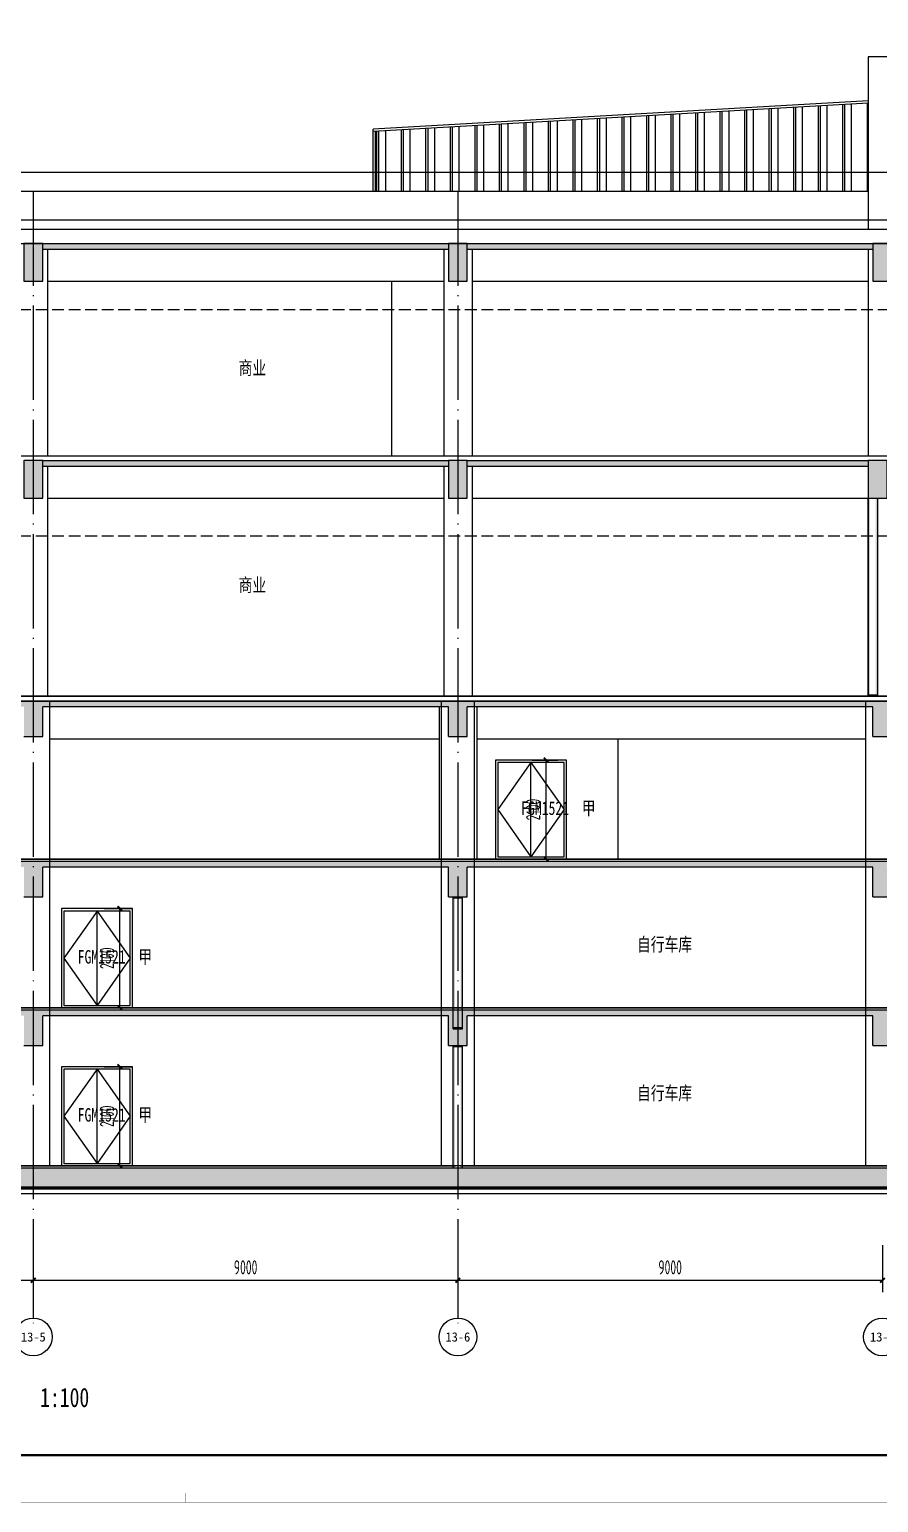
# Model space of a CAD drawing. Extents: x -19968 to 86481, y -139706 to -66979.
# Drawn here: x 30618 to 48618, y -139706 to -108487 of the extents above; entities that cross this region are included whole.
import ezdxf
from ezdxf.enums import TextEntityAlignment as Align

# ---------------------------------------------------------------- set-up
doc = ezdxf.new("R2010")
doc.units = 0
doc.header["$LTSCALE"] = 1000
doc.header["$MEASUREMENT"] = 0
doc.linetypes.add('DASH', pattern=[0.35, 0.25, -0.1])
doc.linetypes.add('DOTE', pattern=[2.42, 2, -0.2, 0.02, -0.2])
for name, color, linetype in [('01-标注_尺寸', 124, 'Continuous'), ('01-标注_轴线坐标', 132, 'Continuous'), ('02-TEXT_房间', 7, 'Continuous'), ('02-TEXT_轴号', 7, 'Continuous'), ('05-填充_天正', 26, 'Continuous'), ('A-C_门', 150, 'Continuous'), ('A-E_栏杆', 232, 'Continuous'), ('A-SUR_保温', 222, 'Continuous'), ('A-SUR_吊顶', 40, 'Continuous'), ('A-SUR_看线', 231, 'Continuous'), ('A-SUR_面层', 191, 'Continuous'), ('A-TECH_结构', 21, 'Continuous'), ('A_STR-砌块墙', 121, 'Continuous'), ('A_STR-砼墙', 51, 'Continuous'), ('A_STR-砼柱', 51, 'Continuous'), ('AXIS_TEXT', 7, 'Continuous'), ('E-立面', 255, 'Continuous'), ('PUB_HATCH', 8, 'Continuous'), ('PUB_WALL', 9, 'Continuous'), ('建-标注-文本', 254, 'Continuous')]:
    doc.layers.add(name, color=color, linetype=linetype)
doc.layers.add('04-不打印_辅助线', color=165, linetype='Continuous', plot=False)
doc.layers.add('DIM_MODI', color=2, linetype='Continuous', plot=False)
doc.styles.add('_TCH_AXIS', font='STXIHEI_0.TTF', dxfattribs={"width": 0.75})
doc.styles.add('_TCH_DIM_T3', font='ros1.shx', dxfattribs={"width": 0.705882, "bigfont": 'jd.shx'})
doc.styles.add('COMPLEX', font='COMPLEX')
doc.styles.get("Standard").update_dxf_attribs({"font": 'STXIHEI_0.TTF', "width": 0.75})
doc.dimstyles.new('_TCH_ARCH&&100', dxfattribs={"dimtxt": 297.5, "dimasz": 100, "dimexe": 250, "dimexo": 300, "dimgap": 126.25, "dimtad": 1, "dimdec": 0, "dimzin": 0, "dimdsep": 46, "dimtxsty": '_TCH_DIM_T3', "dimblk": 'ARCHTICK', "dimcen": 0.09, "dimclrt": 7, "dimazin": 2, "dimtfac": 1, "dimtdec": 0, "dimtix": 1, "dimtmove": 2, "dimatfit": 3, "dimfxl": 0, "dimtolj": 1, "dimtzin": 0, "dimarcsym": 0})

# ---------------------------------------------------------------- blocks, each defined once
blk = doc.blocks.new('图框-A1+1-4')
for points, const_width in [([(0, 0), (1051, 0), (1051, 594), (0, 594)], 0.05), ([(976, 584), (25, 584), (25, 10), (976, 10)], 0.5)]:
    blk.add_lwpolyline(points, close=True, dxfattribs=dict(const_width=const_width))
at = {"const_width": 0.05}
blk.add_lwpolyline([(525.5, 0), (525.5, 2)], dxfattribs=at)
blk = doc.blocks.new('_FZH')
blk.add_lwpolyline([(-0.5, -0.5), (0.5, -0.5), (0.5, 0.5), (-0.5, 0.5)], close=True)
at = {"layer": 'PUB_HATCH'}
blk.add_solid([(-0.5, -0.5), (0.5, -0.5), (-0.5, 0.5), (0.5, 0.5)], dxfattribs=at)
blk = doc.blocks.new('_AXISO')
blk.add_circle((0, 0), 0.5)
at = {"layer": 'AXIS_TEXT', "style": 'COMPLEX', "width": 1.041667}
blk.add_attdef('A', text='', height=0.56, dxfattribs=at).set_placement((-0.25, -0.28), (0.25, -0.28), align=Align.FIT)
blk = doc.blocks.new('_ArchTick')
at = {"color": 0, "linetype": 'ByBlock', "const_width": 0.4}
blk.add_lwpolyline([(-0.5, -0.5), (0.5, 0.5)], dxfattribs=at)
blk = doc.blocks.new('*D65')
at = {"layer": '01-标注_轴线坐标', "color": 0, "lineweight": -2, "transparency": 16777216}
for p, q in [((21700, -134253), (21700, -135247)), ((30700, -134253), (30700, -135247)), ((21700, -134997), (30700, -134997))]:
    blk.add_line(p, q, dxfattribs=at)
at = {"layer": 'Defpoints', "color": 0, "transparency": 16777216}
for p in [(21700, -133953), (30700, -133953), (30700, -134997)]:
    blk.add_point(p, dxfattribs=at)
at = {"layer": '01-标注_轴线坐标', "color": 0, "lineweight": -2, "transparency": 16777216, "xscale": 100, "yscale": 100, "zscale": 100, "rotation": 180}
blk.add_blockref('_ArchTick', (21700, -134997), dxfattribs=at)
at = {"layer": '01-标注_轴线坐标', "color": 0, "lineweight": -2, "transparency": 16777216, "xscale": 100, "yscale": 100, "zscale": 100}
blk.add_blockref('_ArchTick', (30700, -134997), dxfattribs=at)
at = {"layer": '01-标注_轴线坐标', "color": 7, "transparency": 16777216, "insert": (26200, -134722), "char_height": 297.5, "attachment_point": 5, "style": '_TCH_DIM_T3'}
blk.add_mtext('\\A1;9000', dxfattribs=at)
blk = doc.blocks.new('*D66')
at = {"layer": '01-标注_轴线坐标', "color": 0, "lineweight": -2, "transparency": 16777216}
for p, q in [((30700, -134253), (30700, -135247)), ((39700, -134253), (39700, -135247)), ((30700, -134997), (39700, -134997))]:
    blk.add_line(p, q, dxfattribs=at)
at = {"layer": 'Defpoints', "color": 0, "transparency": 16777216}
for p in [(30700, -133953), (39700, -133953), (39700, -134997)]:
    blk.add_point(p, dxfattribs=at)
at = {"layer": '01-标注_轴线坐标', "color": 0, "lineweight": -2, "transparency": 16777216, "xscale": 100, "yscale": 100, "zscale": 100, "rotation": 180}
blk.add_blockref('_ArchTick', (30700, -134997), dxfattribs=at)
at = {"layer": '01-标注_轴线坐标', "color": 0, "lineweight": -2, "transparency": 16777216, "xscale": 100, "yscale": 100, "zscale": 100}
blk.add_blockref('_ArchTick', (39700, -134997), dxfattribs=at)
at = {"layer": '01-标注_轴线坐标', "color": 7, "transparency": 16777216, "insert": (35200, -134722), "char_height": 297.5, "attachment_point": 5, "style": '_TCH_DIM_T3'}
blk.add_mtext('\\A1;9000', dxfattribs=at)
blk = doc.blocks.new('*D67')
at = {"layer": '01-标注_轴线坐标', "color": 0, "lineweight": -2, "transparency": 16777216}
for p, q in [((39700, -134253), (39700, -135247)), ((48700, -134253), (48700, -135247)), ((39700, -134997), (48700, -134997))]:
    blk.add_line(p, q, dxfattribs=at)
at = {"layer": 'Defpoints', "color": 0, "transparency": 16777216}
for p in [(39700, -133953), (48700, -133953), (48700, -134997)]:
    blk.add_point(p, dxfattribs=at)
at = {"layer": '01-标注_轴线坐标', "color": 0, "lineweight": -2, "transparency": 16777216, "xscale": 100, "yscale": 100, "zscale": 100, "rotation": 180}
blk.add_blockref('_ArchTick', (39700, -134997), dxfattribs=at)
at = {"layer": '01-标注_轴线坐标', "color": 0, "lineweight": -2, "transparency": 16777216, "xscale": 100, "yscale": 100, "zscale": 100}
blk.add_blockref('_ArchTick', (48700, -134997), dxfattribs=at)
at = {"layer": '01-标注_轴线坐标', "color": 7, "transparency": 16777216, "insert": (44200, -134722), "char_height": 297.5, "attachment_point": 5, "style": '_TCH_DIM_T3'}
blk.add_mtext('\\A1;9000', dxfattribs=at)
blk = doc.blocks.new('*D182')
at = {"layer": '01-标注_尺寸', "color": 0, "lineweight": -2, "transparency": 16777216}
for p, q in [((41274, -123970), (41821, -123970)), ((41571, -126070), (41571, -123970)), ((41274, -126070), (41821, -126070))]:
    blk.add_line(p, q, dxfattribs=at)
at = {"layer": 'Defpoints', "color": 0, "transparency": 16777216}
for p in [(40974, -123970), (41571, -123970), (40974, -126070)]:
    blk.add_point(p, dxfattribs=at)
at = {"layer": '01-标注_尺寸', "color": 0, "lineweight": -2, "transparency": 16777216, "xscale": 100, "yscale": 100, "zscale": 100}
for p, rotation in [((41571, -123970), 90), ((41571, -126070), 270)]:
    blk.add_blockref('_ArchTick', p, dxfattribs=dict(at, rotation=rotation))
at = {"layer": '01-标注_尺寸', "color": 7, "transparency": 16777216, "insert": (41296, -125020), "char_height": 297.5, "attachment_point": 5, "rotation": 90, "style": '_TCH_DIM_T3'}
blk.add_mtext('\\A1;2100', dxfattribs=at)
blk = doc.blocks.new('*D183')
at = {"layer": '01-标注_尺寸', "color": 0, "lineweight": -2, "transparency": 16777216}
for p, q in [((32200, -127120), (32787, -127120)), ((32537, -129220), (32537, -127120)), ((32200, -129220), (32787, -129220))]:
    blk.add_line(p, q, dxfattribs=at)
at = {"layer": 'Defpoints', "color": 0, "transparency": 16777216}
for p in [(31900, -127120), (32537, -127120), (31900, -129220)]:
    blk.add_point(p, dxfattribs=at)
at = {"layer": '01-标注_尺寸', "color": 0, "lineweight": -2, "transparency": 16777216, "xscale": 100, "yscale": 100, "zscale": 100}
for p, rotation in [((32537, -127120), 90), ((32537, -129220), 270)]:
    blk.add_blockref('_ArchTick', p, dxfattribs=dict(at, rotation=rotation))
at = {"layer": '01-标注_尺寸', "color": 7, "transparency": 16777216, "insert": (32262, -128170), "char_height": 297.5, "attachment_point": 5, "rotation": 90, "style": '_TCH_DIM_T3'}
blk.add_mtext('\\A1;2100', dxfattribs=at)
blk = doc.blocks.new('*D186')
at = {"layer": '01-标注_尺寸', "color": 0, "lineweight": -2, "transparency": 16777216}
for p, q in [((32200, -130470), (32787, -130470)), ((32537, -132570), (32537, -130470)), ((32200, -132570), (32787, -132570))]:
    blk.add_line(p, q, dxfattribs=at)
at = {"layer": 'Defpoints', "color": 0, "transparency": 16777216}
for p in [(31900, -130470), (32537, -130470), (31900, -132570)]:
    blk.add_point(p, dxfattribs=at)
at = {"layer": '01-标注_尺寸', "color": 0, "lineweight": -2, "transparency": 16777216, "xscale": 100, "yscale": 100, "zscale": 100}
for p, rotation in [((32537, -130470), 90), ((32537, -132570), 270)]:
    blk.add_blockref('_ArchTick', p, dxfattribs=dict(at, rotation=rotation))
at = {"layer": '01-标注_尺寸', "color": 7, "transparency": 16777216, "insert": (32262, -131520), "char_height": 297.5, "attachment_point": 5, "rotation": 90, "style": '_TCH_DIM_T3'}
blk.add_mtext('\\A1;2100', dxfattribs=at)

msp = doc.modelspace()

# ---------------------------------------------------------------- hatches: boundary and pattern name
at = {"layer": '05-填充_天正'}
for points in [[(39500, -113139.9), (39500, -113019.9), (30900, -113019.9), (30900, -113139.9)], [(48500, -113139.9), (48500, -113019.9), (39900, -113019.9), (39900, -113139.9)], [(39500, -117739.9), (39500, -117619.9), (30900, -117619.9), (30900, -117739.9)], [(48400, -117739.9), (48400, -117619.9), (39900, -117619.9), (39900, -117739.9)], [(30766.7, -122799.9), (30900, -122759.9), (30900, -122719.9), (21900, -122719.9), (21900, -122759.9), (21766.7, -122799.9), (21860, -122799.9), (21900, -122839.9), (30500, -122839.9), (30540, -122799.9)], [(30500, -123469.9), (30900, -123469.9), (30900, -122839.9), (30860, -122799.9), (30540, -122799.9), (30500, -122839.9)], [(39766.7, -122799.9), (39900, -122759.9), (39900, -122719.9), (30900, -122719.9), (30900, -122759.9), (30766.7, -122799.9), (30860, -122799.9), (30900, -122839.9), (39500, -122839.9), (39540, -122799.9)], [(39500, -123469.9), (39900, -123469.9), (39900, -122839.9), (39860, -122799.9), (39540, -122799.9), (39500, -122839.9)], [(48766.7, -122799.9), (48900, -122759.9), (48900, -122719.9), (39900, -122719.9), (39900, -122759.9), (39766.7, -122799.9), (39860, -122799.9), (39900, -122839.9), (48500, -122839.9), (48540, -122799.9)], [(48500, -123469.9), (48900, -123469.9), (48900, -122839.9), (48860, -122799.9), (48540, -122799.9), (48500, -122839.9)], [(30766.7, -126199.9), (30900, -126159.9), (30900, -126119.9), (21900, -126119.9), (21900, -126159.9), (21766.7, -126199.9), (21860, -126199.9), (21900, -126239.9), (30500, -126239.9), (30540, -126199.9)], [(39766.7, -126199.9), (39900, -126159.9), (39900, -126119.9), (30900, -126119.9), (30900, -126159.9), (30766.7, -126199.9), (30860, -126199.9), (30900, -126239.9), (39500, -126239.9), (39540, -126199.9)], [(48766.7, -126199.9), (48900, -126159.9), (48900, -126119.9), (39900, -126119.9), (39900, -126159.9), (39766.7, -126199.9), (39860, -126199.9), (39900, -126239.9), (48500, -126239.9), (48540, -126199.9)], [(30500, -126869.9), (30900, -126869.9), (30900, -126239.9), (30860, -126199.9), (30540, -126199.9), (30500, -126239.9)], [(39500, -126869.9), (39900, -126869.9), (39900, -126239.9), (39860, -126199.9), (39540, -126199.9), (39500, -126239.9)], [(48500, -126869.9), (48900, -126869.9), (48900, -126239.9), (48860, -126199.9), (48540, -126199.9), (48500, -126239.9)], [(30766.7, -129349.9), (30900, -129309.9), (30900, -129269.9), (21900, -129269.9), (21900, -129309.9), (21766.7, -129349.9), (21860, -129349.9), (21900, -129389.9), (30500, -129389.9), (30540, -129349.9)], [(30500, -130019.9), (30900, -130019.9), (30900, -129389.9), (30860, -129349.9), (30540, -129349.9), (30500, -129389.9)], [(39766.7, -129349.9), (39900, -129309.9), (39900, -129269.9), (30900, -129269.9), (30900, -129309.9), (30766.7, -129349.9), (30860, -129349.9), (30900, -129389.9), (39500, -129389.9), (39540, -129349.9)], [(39500, -130019.9), (39900, -130019.9), (39900, -129389.9), (39860, -129349.9), (39540, -129349.9), (39500, -129389.9)], [(48766.7, -129349.9), (48900, -129309.9), (48900, -129269.9), (39900, -129269.9), (39900, -129309.9), (39766.7, -129349.9), (39860, -129349.9), (39900, -129389.9), (48500, -129389.9), (48540, -129349.9)], [(48500, -130019.9), (48900, -130019.9), (48900, -129389.9), (48860, -129349.9), (48540, -129349.9), (48500, -129389.9)], [(39700, -133019.9), (39700, -132619.9), (-3376, -132619.9), (-3416, -132659.9), (-3614.7, -132753.2), (-3534, -132979.9), (-3534, -133019.9)], [(67050, -133019.9), (66650, -132619.9), (39700, -132619.9), (39700, -133019.9)]]:
    msp.add_hatch(color=256, dxfattribs=at).paths.add_polyline_path(points)
at = {"layer": 'PUB_WALL'}
for points in [[(39500, -113059.9), (39500, -113019.9), (30900, -113019.9), (30900, -113059.9)], [(39500, -113139.9), (39500, -113099.9), (30900, -113099.9), (30900, -113139.9)], [(48500, -113059.9), (48500, -113019.9), (39900, -113019.9), (39900, -113059.9)], [(48500, -113139.9), (48500, -113099.9), (39900, -113099.9), (39900, -113139.9)], [(39500, -117659.9), (39500, -117619.9), (30900, -117619.9), (30900, -117659.9)], [(48400, -117659.9), (48400, -117619.9), (39900, -117619.9), (39900, -117659.9)], [(39500, -117739.9), (39500, -117699.9), (30900, -117699.9), (30900, -117739.9)], [(48400, -117739.9), (48400, -117699.9), (39900, -117699.9), (39900, -117739.9)], [(48400, -122619.9), (48440, -122619.9), (48440, -118419.9), (48400, -118419.9)], [(48600, -122619.9), (48600, -118419.9), (48560, -118419.9), (48560, -122619.9)], [(48400, -122619.9), (48600, -122619.9), (48600, -122579.9), (48400, -122579.9)], [(30900, -122719.9), (21900, -122719.9), (21900, -122759.9), (30900, -122759.9)], [(30900, -123469.9), (30900, -122839.9), (30860, -122799.9), (30860, -123469.9)], [(39500, -122839.9), (30900, -122839.9), (30860, -122799.9), (39540, -122799.9)], [(39900, -122719.9), (30900, -122719.9), (30900, -122759.9), (39900, -122759.9)], [(39500, -123469.9), (39500, -122839.9), (39540, -122799.9), (39540, -123469.9)], [(39900, -123469.9), (39900, -122839.9), (39860, -122799.9), (39860, -123469.9)], [(48500, -122839.9), (39900, -122839.9), (39860, -122799.9), (48540, -122799.9)], [(48900, -122719.9), (39900, -122719.9), (39900, -122759.9), (48900, -122759.9)], [(48500, -123469.9), (48500, -122839.9), (48540, -122799.9), (48540, -123469.9)], [(30500, -123469.9), (30900, -123469.9), (30900, -123429.9), (30500, -123429.9)], [(39500, -123469.9), (39900, -123469.9), (39900, -123429.9), (39500, -123429.9)], [(48500, -123469.9), (48900, -123469.9), (48900, -123429.9), (48500, -123429.9)], [(30900, -126119.9), (21900, -126119.9), (21900, -126159.9), (30900, -126159.9)], [(39900, -126119.9), (30900, -126119.9), (30900, -126159.9), (39900, -126159.9)], [(48900, -126119.9), (39900, -126119.9), (39900, -126159.9), (48900, -126159.9)], [(30900, -126869.9), (30900, -126239.9), (30860, -126199.9), (30860, -126869.9)], [(39500, -126239.9), (30900, -126239.9), (30860, -126199.9), (39540, -126199.9)], [(39500, -126869.9), (39500, -126239.9), (39540, -126199.9), (39540, -126869.9)], [(39900, -126869.9), (39900, -126239.9), (39860, -126199.9), (39860, -126869.9)], [(48500, -126239.9), (39900, -126239.9), (39860, -126199.9), (48540, -126199.9)], [(48500, -126869.9), (48500, -126239.9), (48540, -126199.9), (48540, -126869.9)], [(30500, -126869.9), (30900, -126869.9), (30900, -126829.9), (30500, -126829.9)], [(39500, -126869.9), (39900, -126869.9), (39900, -126829.9), (39500, -126829.9)], [(39600, -129669.9), (39600, -126869.9), (39640, -126869.9), (39640, -129669.9)], [(39600, -126869.9), (39800, -126869.9), (39800, -126909.9), (39600, -126909.9)], [(39800, -129669.9), (39800, -126869.9), (39760, -126869.9), (39760, -129669.9)], [(48500, -126869.9), (48900, -126869.9), (48900, -126829.9), (48500, -126829.9)], [(30900, -129269.9), (21900, -129269.9), (21900, -129309.9), (30900, -129309.9)], [(30900, -130019.9), (30900, -129389.9), (30860, -129349.9), (30860, -130019.9)], [(39500, -129389.9), (30900, -129389.9), (30860, -129349.9), (39540, -129349.9)], [(39900, -129269.9), (30900, -129269.9), (30900, -129309.9), (39900, -129309.9)], [(39500, -130019.9), (39500, -129389.9), (39540, -129349.9), (39540, -130019.9)], [(39900, -130019.9), (39900, -129389.9), (39860, -129349.9), (39860, -130019.9)], [(48500, -129389.9), (39900, -129389.9), (39860, -129349.9), (48540, -129349.9)], [(48900, -129269.9), (39900, -129269.9), (39900, -129309.9), (48900, -129309.9)], [(48500, -130019.9), (48500, -129389.9), (48540, -129349.9), (48540, -130019.9)], [(39600, -129669.9), (39800, -129669.9), (39800, -129629.9), (39600, -129629.9)], [(30500, -130019.9), (30900, -130019.9), (30900, -129979.9), (30500, -129979.9)], [(39500, -130019.9), (39900, -130019.9), (39900, -129979.9), (39500, -129979.9)], [(39600, -132619.9), (39600, -130019.9), (39640, -130019.9), (39640, -132619.9)], [(39600, -130019.9), (39800, -130019.9), (39800, -130059.9), (39600, -130059.9)], [(39800, -132619.9), (39800, -130019.9), (39760, -130019.9), (39760, -132619.9)], [(48500, -130019.9), (48900, -130019.9), (48900, -129979.9), (48500, -129979.9)], [(39700, -132619.9), (-3376, -132619.9), (-3416, -132659.9), (39700, -132659.9)], [(66650, -132619.9), (39700, -132619.9), (39700, -132659.9), (66690, -132659.9)], [(39700, -133019.9), (-3534, -133019.9), (-3534, -132979.9), (39700, -132979.9)], [(67050, -133019.9), (39700, -133019.9), (39700, -132979.9), (67010, -132979.9)]]:
    msp.add_hatch(color=256, dxfattribs=at).paths.add_polyline_path(points)

# ---------------------------------------------------------------- linework, layer by layer
at = {"layer": '01-标注_轴线坐标'}
for p, q in [((30700, -133721), (30700, -135797)), ((39700, -133721), (39700, -135797))]:
    msp.add_line(p, q, dxfattribs=at)
at = {"layer": '04-不打印_辅助线'}
for points in [[(-6372.5, -113019.9), (69344.6, -113019.9)], [(-6372.5, -117519.9), (69344.6, -117519.9)], [(-6372.5, -122619.9), (69344.6, -122619.9)], [(-6372.5, -122719.9), (69344.6, -122719.9)], [(-6372.5, -126069.9), (69344.6, -126069.9)], [(-6372.5, -129219.9), (69344.6, -129219.9)]]:
    msp.add_lwpolyline(points, dxfattribs=at)
at = {"layer": 'A-C_门'}
for points in [[(40500, -126069.9), (42000, -126069.9), (42000, -123969.9), (40500, -123969.9)], [(40550, -126019.9), (41950, -126019.9), (41950, -124019.9), (40550, -124019.9)], [(31300, -129219.9), (32800, -129219.9), (32800, -127119.9), (31300, -127119.9)], [(31350, -129169.9), (32750, -129169.9), (32750, -127169.9), (31350, -127169.9)], [(31300, -132569.9), (32800, -132569.9), (32800, -130469.9), (31300, -130469.9)], [(31350, -132519.9), (32750, -132519.9), (32750, -130519.9), (31350, -130519.9)]]:
    msp.add_lwpolyline(points, close=True, dxfattribs=at)
for points in [[(41250, -124019.9), (40550, -125019.9), (41250, -126019.9)], [(41250, -126019.9), (41250, -124019.9)], [(41250, -124019.9), (41950, -125019.9), (41250, -126019.9)], [(32050, -127169.9), (31350, -128169.9), (32050, -129169.9)], [(32050, -129169.9), (32050, -127169.9)], [(32050, -127169.9), (32750, -128169.9), (32050, -129169.9)], [(32050, -130519.9), (31350, -131519.9), (32050, -132519.9)], [(32050, -132519.9), (32050, -130519.9)], [(32050, -130519.9), (32750, -131519.9), (32050, -132519.9)]]:
    msp.add_lwpolyline(points, dxfattribs=at)
at = {"layer": 'A-E_栏杆'}
for p, q in [((57755.9, -111519.9), (4950, -111519.9)), ((57801.1, -112530), (4950, -112530))]:
    msp.add_line(p, q, dxfattribs=at)
at = {"layer": 'A-SUR_保温'}
for p, q in [((30900, -122619.9), (21900, -122619.9)), ((39900, -122619.9), (30900, -122619.9)), ((48900, -122619.9), (39900, -122619.9)), ((30900, -126069.9), (21900, -126069.9)), ((39900, -126069.9), (30900, -126069.9)), ((48900, -126069.9), (39900, -126069.9)), ((30900, -129219.9), (21900, -129219.9)), ((39900, -129219.9), (30900, -129219.9)), ((48900, -129219.9), (39900, -129219.9)), ((39600, -132569.9), (-3376, -132569.9)), ((66650, -132569.9), (39800, -132569.9)), ((-3954, -133039.9), (67070, -133039.9))]:
    msp.add_line(p, q, dxfattribs=at)
for points in [[(-4034, -133059.9), (67200, -133059.9)], [(-4034, -133159.9), (67200, -133159.9)]]:
    msp.add_lwpolyline(points, dxfattribs=at)
at = {"layer": 'A-SUR_吊顶', "linetype": 'DASH'}
for points in [[(-400, -114419.9), (58100, -114419.9)], [(-400, -119219.9), (58100, -119219.9)]]:
    msp.add_lwpolyline(points, dxfattribs=at)
at = {"layer": 'A-SUR_看线'}
for points in [[(50800, -112719.9), (50800, -109069.9), (48400, -109069.9), (48400, -112719.9)], [(48400, -109997.1), (37902.2, -110598.7)], [(48400, -110047.2), (37902.2, -110648.8)], [(45774.9, -110197.6), (45774.9, -111919.9)], [(45818.3, -110195.1), (45818.3, -111919.9)], [(45968.1, -111919.9), (45968.1, -110186.5)], [(46294.8, -110167.8), (46294.8, -111919.9)], [(46338.1, -110165.3), (46338.1, -111919.9)], [(46487.9, -111919.9), (46487.9, -110156.8)], [(46814.7, -110138), (46814.7, -111919.9)], [(46858, -110135.5), (46858, -111919.9)], [(47007.8, -111919.9), (47007.8, -110127)], [(47334.5, -110108.2), (47334.5, -111919.9)], [(47377.8, -110105.8), (47377.8, -111919.9)], [(47527.6, -111919.9), (47527.6, -110097.2)], [(47854.4, -110078.4), (47854.4, -111919.9)], [(47897.7, -110076), (47897.7, -111919.9)], [(48047.5, -111919.9), (48047.5, -110067.4)], [(48374.2, -110048.6), (48374.2, -111919.9)], [(40249.6, -111919.9), (40249.6, -110514.3)], [(40576.4, -110495.5), (40576.4, -111919.9)], [(40619.7, -110493.1), (40619.7, -111919.9)], [(40769.5, -111919.9), (40769.5, -110484.5)], [(41096.2, -110465.7), (41096.2, -111919.9)], [(41139.5, -110463.3), (41139.5, -111919.9)], [(41289.3, -111919.9), (41289.3, -110454.7)], [(41616.1, -110436), (41616.1, -111919.9)], [(41659.4, -110433.5), (41659.4, -111919.9)], [(41809.2, -111919.9), (41809.2, -110424.9)], [(42135.9, -110406.2), (42135.9, -111919.9)], [(42179.3, -110403.7), (42179.3, -111919.9)], [(42329, -111919.9), (42329, -110395.1)], [(42655.8, -110376.4), (42655.8, -111919.9)], [(42699.1, -110373.9), (42699.1, -111919.9)], [(42848.9, -111919.9), (42848.9, -110365.3)], [(43175.7, -110346.6), (43175.7, -111919.9)], [(43219, -110344.1), (43219, -111919.9)], [(43368.8, -111919.9), (43368.8, -110335.5)], [(43695.5, -110316.8), (43695.5, -111919.9)], [(43738.8, -110314.3), (43738.8, -111919.9)], [(43888.6, -111919.9), (43888.6, -110305.7)], [(44215.4, -110287), (44215.4, -111919.9)], [(44258.7, -110284.5), (44258.7, -111919.9)], [(44408.5, -111919.9), (44408.5, -110275.9)], [(44735.2, -110257.2), (44735.2, -111919.9)], [(44778.6, -110254.7), (44778.6, -111919.9)], [(44928.3, -111919.9), (44928.3, -110246.1)], [(45255.1, -110227.4), (45255.1, -111919.9)], [(45298.4, -110224.9), (45298.4, -111919.9)], [(45448.2, -111919.9), (45448.2, -110216.3)], [(37945.5, -110646.3), (37945.5, -111919.9)], [(37977.1, -110644.5), (37977.1, -111919.9)], [(38020.4, -110642), (38020.4, -111919.9)], [(38170.2, -111919.9), (38170.2, -110633.4)], [(38496.9, -110614.7), (38496.9, -111919.9)], [(38540.2, -110612.2), (38540.2, -111919.9)], [(38690, -111919.9), (38690, -110603.6)], [(39016.8, -110584.9), (39016.8, -111919.9)], [(39060.1, -110582.4), (39060.1, -111919.9)], [(39209.9, -111919.9), (39209.9, -110573.9)], [(39536.6, -110555.1), (39536.6, -111919.9)], [(39580, -110552.6), (39580, -111919.9)], [(39729.7, -111919.9), (39729.7, -110544.1)], [(40056.5, -110525.3), (40056.5, -111919.9)], [(40099.8, -110522.9), (40099.8, -111919.9)], [(48400, -111919.9), (-400, -111919.9)], [(38300, -117519.9), (38300, -113819.9)], [(43100, -126069.9), (43100, -123519.9)]]:
    msp.add_lwpolyline(points, dxfattribs=at)
at = {"layer": 'A-SUR_面层'}
for points in [[(-400, -112719.9), (58100, -112719.9)], [(-400, -117519.9), (58100, -117519.9)], [(-400, -122619.9), (58300, -122619.9)], [(-400, -126069.9), (57800, -126069.9)], [(-3634, -129219.9), (66700, -129219.9)], [(-3634, -132569.9), (39650, -132569.9)], [(39750, -132569.9), (66700, -132569.9)]]:
    msp.add_lwpolyline(points, dxfattribs=at)
at = {"layer": 'A-TECH_结构'}
for p, q in [((31050, -132569.9), (31050, -122719.9)), ((39350, -132569.9), (39350, -122719.9)), ((40050, -132569.9), (40050, -122719.9)), ((48350, -132569.9), (48350, -122719.9))]:
    msp.add_line(p, q, dxfattribs=at)
for points in [[(31000, -113139.9), (31000, -117519.9)], [(39400, -113139.9), (39400, -117519.9)], [(40000, -113139.9), (40000, -117519.9)], [(48400, -113139.9), (48400, -117519.9)], [(31000, -113819.9), (39400, -113819.9)], [(40000, -113819.9), (48400, -113819.9)], [(31000, -117739.9), (31000, -122619.9)], [(39400, -117739.9), (39400, -122619.9)], [(40000, -117739.9), (40000, -122619.9)], [(48400, -117739.9), (48400, -122619.9)], [(31000, -118419.9), (39400, -118419.9)], [(40000, -118419.9), (48400, -118419.9)], [(39300, -122839.9), (39300, -126069.9)], [(40100, -122839.9), (40100, -126069.9)], [(31050, -123519.9), (39300, -123519.9)], [(40100, -123519.9), (48350, -123519.9)]]:
    msp.add_lwpolyline(points, dxfattribs=at)
at = {"layer": 'A_STR-砌块墙'}
for p, q in [((48400, -122619.9), (48400, -118419.9)), ((48600, -122619.9), (48600, -118419.9)), ((48400, -122619.9), (48600, -122619.9)), ((39600, -129669.9), (39600, -126869.9)), ((39600, -126869.9), (39800, -126869.9)), ((39800, -129669.9), (39800, -126869.9)), ((39600, -129669.9), (39800, -129669.9)), ((39600, -132619.9), (39600, -130019.9)), ((39600, -130019.9), (39800, -130019.9)), ((39800, -132619.9), (39800, -130019.9))]:
    msp.add_line(p, q, dxfattribs=at)
at = {"layer": 'A_STR-砼墙'}
for p, q in [((30900, -113019.9), (39500, -113019.9)), ((30900, -113139.9), (39500, -113139.9)), ((39900, -113019.9), (48500, -113019.9)), ((39900, -113139.9), (48500, -113139.9)), ((30900, -117619.9), (39500, -117619.9)), ((39900, -117619.9), (48400, -117619.9)), ((30900, -117739.9), (39500, -117739.9)), ((39900, -117739.9), (48400, -117739.9)), ((30900, -122719.9), (21900, -122719.9)), ((39900, -122719.9), (30900, -122719.9)), ((30900, -123469.9), (30900, -122839.9)), ((39500, -122839.9), (30900, -122839.9)), ((39500, -123469.9), (39500, -122839.9)), ((48900, -122719.9), (39900, -122719.9)), ((39900, -123469.9), (39900, -122839.9)), ((48500, -122839.9), (39900, -122839.9)), ((48500, -123469.9), (48500, -122839.9)), ((30500, -123469.9), (30900, -123469.9)), ((39500, -123469.9), (39900, -123469.9)), ((48500, -123469.9), (48900, -123469.9)), ((30900, -126119.9), (21900, -126119.9)), ((39900, -126119.9), (30900, -126119.9)), ((48900, -126119.9), (39900, -126119.9)), ((30900, -126869.9), (30900, -126239.9)), ((39500, -126239.9), (30900, -126239.9)), ((39500, -126869.9), (39500, -126239.9)), ((39900, -126869.9), (39900, -126239.9)), ((48500, -126239.9), (39900, -126239.9)), ((48500, -126869.9), (48500, -126239.9)), ((30500, -126869.9), (30900, -126869.9)), ((39500, -126869.9), (39900, -126869.9)), ((48500, -126869.9), (48900, -126869.9)), ((30900, -129269.9), (21900, -129269.9)), ((39900, -129269.9), (30900, -129269.9)), ((30900, -130019.9), (30900, -129389.9)), ((39500, -129389.9), (30900, -129389.9)), ((39500, -130019.9), (39500, -129389.9)), ((48900, -129269.9), (39900, -129269.9)), ((39900, -130019.9), (39900, -129389.9)), ((48500, -129389.9), (39900, -129389.9)), ((48500, -130019.9), (48500, -129389.9)), ((30500, -130019.9), (30900, -130019.9)), ((39500, -130019.9), (39900, -130019.9)), ((48500, -130019.9), (48900, -130019.9)), ((39700, -132619.9), (-3376, -132619.9)), ((66650, -132619.9), (39700, -132619.9)), ((39700, -133019.9), (-3534, -133019.9)), ((67050, -133019.9), (39700, -133019.9))]:
    msp.add_line(p, q, dxfattribs=at)
at = {"layer": 'DIM_MODI', "color": 24, "linetype": 'DOTE'}
for p, q in [((76355.8, -122619.9), (-8672.4, -122619.9)), ((76355.8, -126069.9), (-8672.4, -126069.9)), ((76355.8, -129219.9), (-8672.4, -129219.9)), ((76355.8, -132569.9), (-8672.4, -132569.9))]:
    msp.add_line(p, q, dxfattribs=at)
for points in [[(30700, -111919.9), (30700, -135908.1)], [(39700, -111919.9), (39700, -135908.1)]]:
    msp.add_lwpolyline(points, dxfattribs=at)
at = {"layer": 'E-立面'}
msp.add_lwpolyline([(37902.2, -111919.9), (37902.2, -110598.7)], dxfattribs=at)

# ---------------------------------------------------------------- block references
at = {"xscale": 100, "yscale": 100, "zscale": 100}
msp.add_blockref('图框-A1+1-4', (-18622, -139704), dxfattribs=at)
at = {"layer": '01-标注_轴线坐标'}
ref = msp.add_blockref('_AXISO', (30700, -136197), dxfattribs=dict(at, xscale=800, yscale=800, zscale=800))
ref.add_attrib('A', '13-5', dxfattribs={"layer": '02-TEXT_轴号', "height": 193.6, "style": '_TCH_AXIS', "width": 1.355782}).set_placement((30437.3, -136293.8), (30962.7, -136293.8), align=Align.FIT)
ref = msp.add_blockref('_AXISO', (39700, -136197), dxfattribs=dict(at, xscale=800, yscale=800, zscale=800))
ref.add_attrib('A', '13-6', dxfattribs={"layer": '02-TEXT_轴号', "height": 195.86, "style": '_TCH_AXIS', "width": 1.337942}).set_placement((39437.7, -136294.9), (39962.3, -136294.9), align=Align.FIT)
ref = msp.add_blockref('_AXISO', (48700, -136197), dxfattribs=dict(at, xscale=800, yscale=800, zscale=800))
ref.add_attrib('A', '13-7', dxfattribs={"layer": '02-TEXT_轴号', "height": 193.6, "style": '_TCH_AXIS', "width": 1.355782}).set_placement((48437.3, -136293.8), (48962.7, -136293.8), align=Align.FIT)
at = {"layer": 'A_STR-砼柱', "xscale": 799.9999999999709, "yscale": 400, "zscale": 400, "rotation": 90}
for p in [(30700, -113419.9), (39700, -113419.9), (48700, -113419.9), (30700, -118019.9), (39700, -118019.9), (48600, -118019.9)]:
    msp.add_blockref('_FZH', p, dxfattribs=at)

# ---------------------------------------------------------------- texts
at = {"layer": '02-TEXT_房间', "width": 0.75}
for s, p in [('商业', (35051.9, -115802.9)), ('商业', (35051.9, -120402.9)), ('自行车库', (43498, -128019.9)), ('自行车库', (43498, -131171.4))]:
    msp.add_text(s, height=285.43, dxfattribs=at).set_placement(p)
at = {"layer": '04-不打印_辅助线', "width": 0.75}
for s, height, p in [('FGM1521', 285.43, (41039.5, -125133.2)), ('甲', 285.4, (42326.8, -125133.2)), ('FGM1521', 285.43, (31639.5, -128283.2)), ('甲', 285.4, (32926.8, -128283.2)), ('FGM1521', 285.43, (31639.5, -131633.2)), ('甲', 285.4, (32926.8, -131633.2))]:
    msp.add_text(s, height=height, dxfattribs=at).set_placement(p)
at = {"layer": '建-标注-文本', "width": 0.75}
msp.add_text('1:100', height=407.75, dxfattribs=at).set_placement((30844.8, -137682.8))

# ---------------------------------------------------------------- dimensions: what is measured, and where the dimension line sits
at = {"layer": '01-标注_尺寸'}
for p1, p2, distance, picture, middle in [((40974, -126069.9), (40974, -123969.9), -597, '*D182', (41296, -125019.9)), ((31900, -129219.9), (31900, -127119.9), -637, '*D183', (32262, -128169.9)), ((31900, -132569.9), (31900, -130469.9), -637, '*D186', (32262, -131519.9))]:
    dim = msp.add_aligned_dim(p1=p1, p2=p2, distance=distance, dimstyle='_TCH_ARCH&&100', dxfattribs=at)
    dim.commit()
    dim.dimension.update_dxf_attribs({"geometry": picture, "text_midpoint": middle})
at = {"layer": '01-标注_轴线坐标'}
for p1, p2, picture, middle in [((21700, -133953), (30700, -133953), '*D65', (26200, -134722)), ((30700, -133953), (39700, -133953), '*D66', (35200, -134722)), ((39700, -133953), (48700, -133953), '*D67', (44200, -134722))]:
    dim = msp.add_aligned_dim(p1=p1, p2=p2, distance=-1044, dimstyle='_TCH_ARCH&&100', dxfattribs=at)
    dim.commit()
    dim.dimension.update_dxf_attribs({"geometry": picture, "text_midpoint": middle})

doc.saveas('drawing.dxf')
